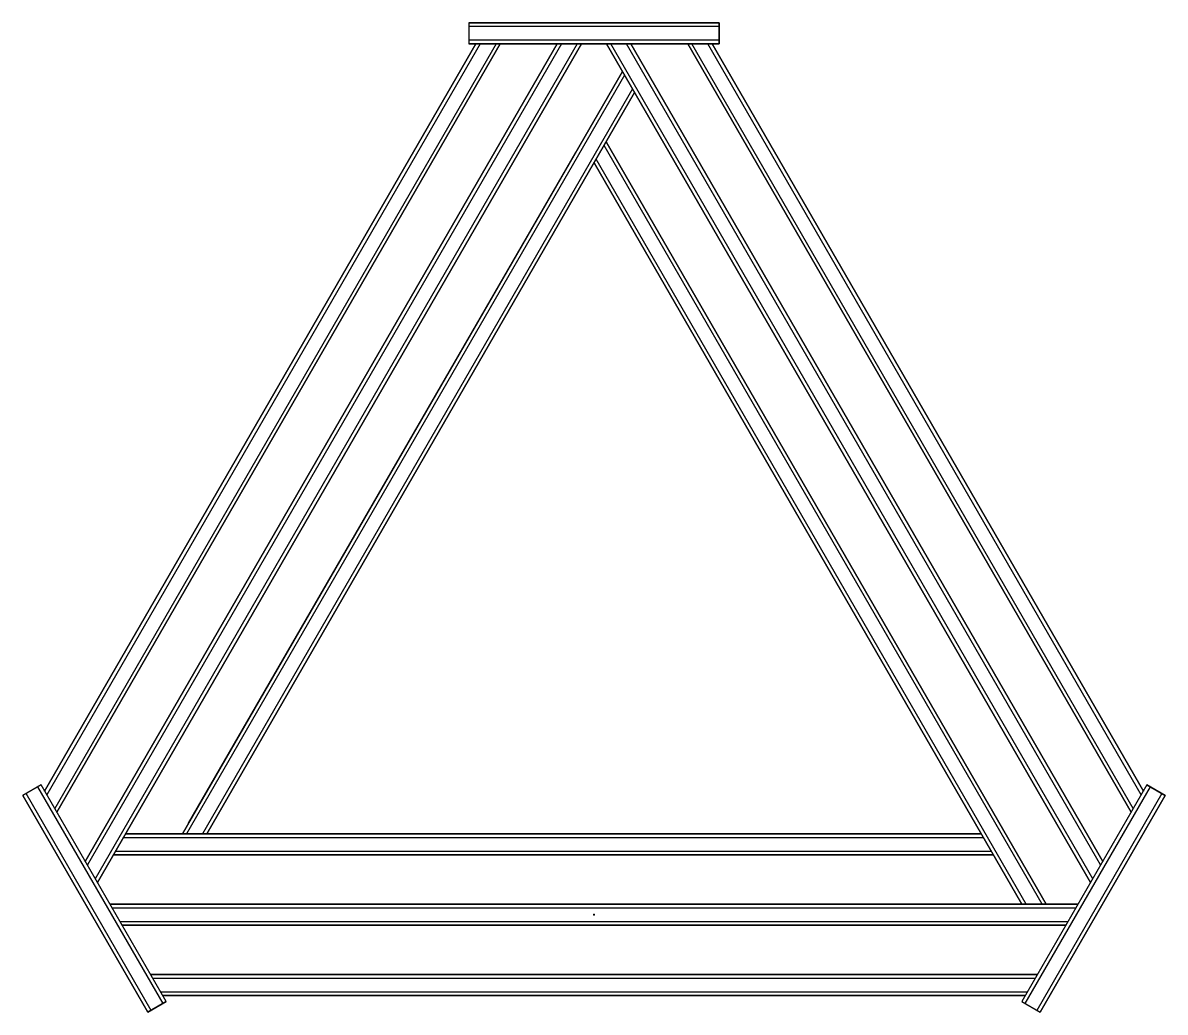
# Model space of a CAD drawing. Extents: x -812 to 812, y -572 to 835.
import ezdxf

# ---------------------------------------------------------------- set-up
doc = ezdxf.new("R2010")
doc.units = 0
doc.header["$MEASUREMENT"] = 0
doc.linetypes.add('CENTER', pattern=[10.16, 6.35, -1.27, 1.27, -1.27])
doc.layers.get('0').update_dxf_attribs({"linetype": 'CONTINUOUS'})

msp = doc.modelspace()

# ---------------------------------------------------------------- linework, layer by layer
at = {"color": 7, "linetype": 'Continuous'}
for p, q in [((-177.9, 835.2), (177.9, 835.2)), ((-177.9, 835.2), (-177.9, 805.2)), ((-177.9, 835.2), (-177.9, 805.2)), ((177.9, 835.2), (-177.9, 835.2)), ((177.9, 830), (-177.9, 830)), ((177.9, 805.2), (177.9, 835.2)), ((177.9, 835.2), (177.9, 805.2)), ((-781.2, -257.2), (-167.9, 805.2)), ((-167.9, 805.2), (-781.2, -257.2)), ((-161.9, 805.2), (-778.2, -262.4)), ((-139.3, 805.2), (-766.9, -282)), ((-763.9, -287.2), (-133.3, 805.2)), ((-133.3, 805.2), (-763.9, -287.2)), ((-723.5, -357.2), (-52.4, 805.2)), ((-52.4, 805.2), (-723.5, -357.2)), ((-46.4, 805.2), (-720.5, -362.4)), ((-23.8, 805.2), (-709.2, -382)), ((-706.2, -387.2), (-17.8, 805.2)), ((-17.8, 805.2), (-706.2, -387.2)), ((177.9, 810.4), (-177.9, 810.4)), ((-177.9, 805.2), (177.9, 805.2)), ((177.9, 805.2), (-177.9, 805.2)), ((-167.9, 805.2), (167.9, 805.2)), ((17.8, 805.2), (706.2, -387.2)), ((706.2, -387.2), (17.8, 805.2)), ((709.2, -382), (23.8, 805.2)), ((720.5, -362.4), (46.4, 805.2)), ((52.4, 805.2), (723.5, -357.2)), ((723.5, -357.2), (52.4, 805.2)), ((133.3, 805.2), (763.9, -287.2)), ((763.9, -287.2), (133.3, 805.2)), ((766.9, -282), (139.3, 805.2)), ((778.2, -262.4), (161.9, 805.2)), ((167.9, 805.2), (781.2, -257.2)), ((781.2, -257.2), (167.9, 805.2)), ((-585.4, -318), (40.4, 766)), ((40.4, 766), (-585.4, -318)), ((43.4, 760.8), (-579.4, -318)), ((54.7, 741.2), (-556.8, -318)), ((-550.8, -318), (57.7, 736)), ((57.7, 736), (-550.8, -318)), ((-576.8, -303), (-26, 651)), ((637.2, -418), (14.3, 660.8)), ((17.3, 666), (643.2, -418)), ((643.2, -418), (17.3, 666)), ((0, 636), (608.5, -418)), ((608.5, -418), (0, 636)), ((614.5, -418), (3, 641.2)), ((-786.2, -248.5), (-812.2, -263.5)), ((-786.2, -248.5), (-812.2, -263.5)), ((-612.8, -559.3), (-790.8, -251.1)), ((-608.3, -556.7), (-786.2, -248.5)), ((-608.3, -556.7), (-786.2, -248.5)), ((786.2, -248.5), (608.3, -556.7)), ((786.2, -248.5), (608.3, -556.7)), ((790.8, -251.1), (612.8, -559.3)), ((812.2, -263.5), (786.2, -248.5)), ((786.2, -248.5), (812.2, -263.5)), ((-812.2, -263.5), (-634.3, -571.7)), ((-634.3, -571.7), (-812.2, -263.5)), ((-629.8, -569.1), (-807.7, -260.9)), ((807.7, -260.9), (629.8, -569.1)), ((634.3, -571.7), (812.2, -263.5)), ((812.2, -263.5), (634.3, -571.7)), ((-669.3, -323.2), (553.8, -323.2)), ((550.8, -318), (-666.3, -318)), ((-666.3, -318), (550.8, -318)), ((568.1, -348), (-683.6, -348)), ((-683.6, -348), (568.1, -348)), ((-680.6, -342.8), (565.1, -342.8)), ((688.4, -418), (-688.4, -418)), ((-688.4, -418), (688.4, -418)), ((-685.4, -423.2), (685.4, -423.2)), ((-674.1, -442.8), (674.1, -442.8)), ((671.1, -448), (-671.1, -448)), ((-671.1, -448), (671.1, -448)), ((630.7, -518), (-630.7, -518)), ((-630.7, -518), (630.7, -518)), ((-627.7, -523.2), (627.7, -523.2)), ((-616.3, -542.8), (616.3, -542.8)), ((613.3, -548), (-613.3, -548)), ((-613.3, -548), (613.3, -548)), ((-634.3, -571.7), (-608.3, -556.7)), ((-608.3, -556.7), (-634.3, -571.7)), ((608.3, -556.7), (634.3, -571.7)), ((608.3, -556.7), (634.3, -571.7))]:
    msp.add_line(p, q, dxfattribs=at)
at = {"linetype": 'CENTER'}
for p, q in [((-1.2, -433), (1.2, -433)), ((0, -434.2), (0, -431.7))]:
    msp.add_line(p, q, dxfattribs=at)

doc.saveas('drawing.dxf')
